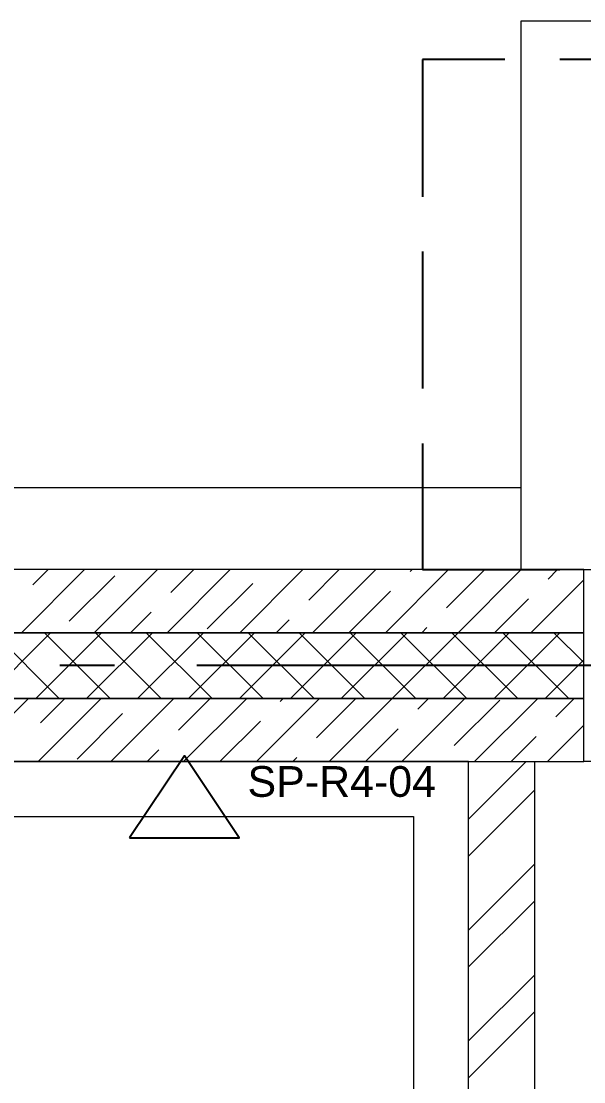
# Model space of a CAD drawing. Header units: inches. Extents: x -21163 to 11874, y -14995 to 6550.
# Drawn here: x -3161 to -2136, y 577 to 2511 of the extents above; entities that cross this region are included whole.
import ezdxf

# ---------------------------------------------------------------- set-up
doc = ezdxf.new("R2010")
doc.units = ezdxf.units.IN
doc.header["$MEASUREMENT"] = 0
for name, pattern in [('CONTI', [0]), ('GOST2.303 4', [7, 5, -2, 0]), ('GOST2.303 5', [24, 20, -1.5, 1, -1.5])]:
    doc.linetypes.add(name, pattern=pattern)
for name, color, linetype in [('axis_dim', 8, 'CONTI'), ('SOCKETS', 1, 'Continuous'), ('TAGS', 7, 'Continuous')]:
    doc.layers.add(name, color=color, linetype=linetype)
for name, color, linetype, lineweight in [('doors_windows', 8, 'Continuous', 5), ('furniture', 8, 'Continuous', 0), ('stair1', 8, 'Continuous', 15), ('Wall2', 8, 'Continuous', 5)]:
    doc.layers.add(name, color=color, linetype=linetype, lineweight=lineweight)
doc.styles.get("Standard").update_dxf_attribs({"font": 'arial.ttf'})

msp = doc.modelspace()

# ---------------------------------------------------------------- linework, layer by layer
at = {"layer": 'axis_dim', "linetype": 'GOST2.303 5', "lineweight": 25, "ltscale": 100}
msp.add_lwpolyline([(8759.7, 1336), (-3500.6, 1336)], dxfattribs=at)
at = {"layer": 'doors_windows', "color": 8, "linetype": 'GOST2.303 4', "lineweight": -3, "ltscale": 50}
msp.add_lwpolyline([(-1229.2, 2441), (-2429.2, 2441), (-2429.2, 1511), (-1229.2, 1511), (-1229.2, 1529.1)], close=True, dxfattribs=at)
at = {"layer": 'doors_windows', "lineweight": 20, "ltscale": 50}
msp.add_lwpolyline([(-2135.6, 1511), (-1535.6, 1511), (-1535.6, 1161), (-2135.6, 1161)], close=True, dxfattribs=at)
at = {"layer": 'furniture'}
for points in [[(-2345.6, -1264), (-2345.6, 1161), (-4275.6, 1161), (-4275.6, 561), (-2945.6, 560.9), (-2945.6, -1263.9), (-2345.6, -1263.9)], [(-4275.6, 1061), (-4275.6, 1061), (-2445.6, 1061), (-2445.6, -1263.9)]]:
    msp.add_lwpolyline(points, dxfattribs=at)
at = {"layer": 'SOCKETS'}
msp.add_line((-2963.2, 1021.7), (-2763.2, 1021.7), dxfattribs=at)
msp.add_lwpolyline([(-2963.2, 1021.7), (-2763.2, 1021.7), (-2863.2, 1171.7)], close=True, dxfattribs=at)
at = {"layer": 'stair1', "ltscale": 75}
msp.add_lwpolyline([(-250.4, 1511), (-250.4, 2511), (-2250.4, 2511), (-2250.4, 1511)], close=True, dxfattribs=at)
msp.add_lwpolyline([(-13825.6, 1661), (-2250.4, 1661)], dxfattribs=at)
at = {"layer": 'Wall2', "ltscale": 100}
for points in [[(-2135.6, 1511), (-3625.6, 1511)], [(-3160, 1396), (-3045, 1511)], [(-3139.1, 1483.2), (-3111.3, 1511)], [(-3027.5, 1396), (-2912.5, 1511)], [(-2894.9, 1396), (-2779.9, 1511)], [(-2887.9, 1469.3), (-2846.2, 1511)], [(-2762.3, 1396), (-2647.3, 1511)], [(-2636.7, 1455.3), (-2581, 1511)], [(-2629.7, 1396), (-2514.7, 1511)], [(-2497.1, 1396), (-2382.1, 1511)], [(-2451.7, 1507.7), (-2448.4, 1511)], [(-2385.4, 1441.4), (-2315.8, 1511)], [(-2364.5, 1396), (-2249.5, 1511)], [(-2200.5, 1493.8), (-2183.3, 1511)], [(-2135.6, 1396), (-2135.6, 1511)], [(-3072.9, 1416.9), (-2990, 1499.8)], [(-2232, 1396), (-2135.6, 1492.4)], [(-2821.6, 1403), (-2738.7, 1485.8)], [(-2563.4, 1396), (-2487.5, 1471.9)], [(-2298.3, 1396), (-2236.3, 1458)], [(-2961.2, 1396), (-2923.7, 1433.5)], [(-2696, 1396), (-2672.5, 1419.5)], [(-2135.6, 1396), (-3625.6, 1396)], [(-3625.6, 1396), (-2135.6, 1396)], [(-3227, 1276), (-3107, 1396)], [(-3091.1, 1276), (-3211.1, 1396)], [(-3134.2, 1276), (-3014.2, 1396)], [(-2998.3, 1276), (-3118.3, 1396)], [(-3041.4, 1276), (-2921.4, 1396)], [(-2905.4, 1276), (-3025.4, 1396)], [(-2948.6, 1276), (-2828.6, 1396)], [(-2812.6, 1276), (-2932.6, 1396)], [(-2855.8, 1276), (-2735.8, 1396)], [(-2719.8, 1276), (-2839.8, 1396)], [(-2763, 1276), (-2643, 1396)], [(-2627, 1276), (-2747, 1396)], [(-2670.2, 1276), (-2550.2, 1396)], [(-2534.2, 1276), (-2654.2, 1396)], [(-2577.4, 1276), (-2457.4, 1396)], [(-2441.4, 1276), (-2561.4, 1396)], [(-2484.5, 1276), (-2364.5, 1396)], [(-2348.6, 1276), (-2468.6, 1396)], [(-2430.8, 1396), (-2421.2, 1405.6)], [(-2391.7, 1276), (-2271.7, 1396)], [(-2255.8, 1276), (-2375.8, 1396)], [(-2298.9, 1276), (-2178.9, 1396)], [(-2163, 1276), (-2283, 1396)], [(-2135.6, 1341.4), (-2190.2, 1396)], [(-2135.6, 1276), (-2135.6, 1396)], [(-2206.1, 1276), (-2135.6, 1346.6)], [(-2135.6, 1276), (-3625.6, 1276)], [(-3625.6, 1276), (-2135.6, 1276)], [(-3262.5, 1161), (-3147.5, 1276)], [(-3129.9, 1161), (-3014.9, 1276)], [(-3125.2, 1231.9), (-3081.2, 1276)], [(-2997.3, 1161), (-2882.3, 1276)], [(-2874, 1218), (-2816, 1276)], [(-2864.7, 1161), (-2749.7, 1276)], [(-2732.1, 1161), (-2617.1, 1276)], [(-2689, 1270.4), (-2683.4, 1276)], [(-2622.7, 1204.1), (-2550.8, 1276)], [(-2599.5, 1161), (-2484.5, 1276)], [(-2467, 1161), (-2352, 1276)], [(-2437.8, 1256.5), (-2418.3, 1276)], [(-2371.5, 1190.2), (-2288.6, 1273)], [(-2334.4, 1161), (-2219.4, 1276)], [(-2186.5, 1242.6), (-2153.1, 1276)], [(-2135.6, 1161), (-2135.6, 1276)], [(-3058.9, 1165.7), (-2976.1, 1248.5)], [(-2798.4, 1161), (-2724.8, 1234.6)], [(-2533.3, 1161), (-2473.6, 1220.7)], [(-2201.8, 1161), (-2135.6, 1227.2)], [(-2268.1, 1161), (-2222.3, 1206.8)], [(-2931, 1161), (-2909.8, 1182.2)], [(-3625.6, 1161), (-2135.6, 1161)], [(-2665.8, 1161), (-2658.5, 1168.3)], [(-2345.6, 1055.9), (-2240.5, 1161)], [(-2345.6, -2319), (-2345.6, 1161)], [(-2345.6, 1161), (-2225.6, 1161)], [(-2225.6, 1161), (-2225.6, -879)], [(-2345.6, 988.6), (-2225.6, 1108.6)], [(-2345.6, 853.9), (-2225.6, 973.9)], [(-2345.6, 786.5), (-2225.6, 906.5)], [(-2345.6, 651.8), (-2225.6, 771.8)], [(-2345.6, 584.5), (-2225.6, 704.5)]]:
    msp.add_lwpolyline(points, dxfattribs=at)

# ---------------------------------------------------------------- texts
at = {"layer": 'TAGS'}
msp.add_text('SP-R4-04', height=56, dxfattribs=at).set_placement((-2748.2, 1096.7))

doc.saveas('drawing.dxf')
